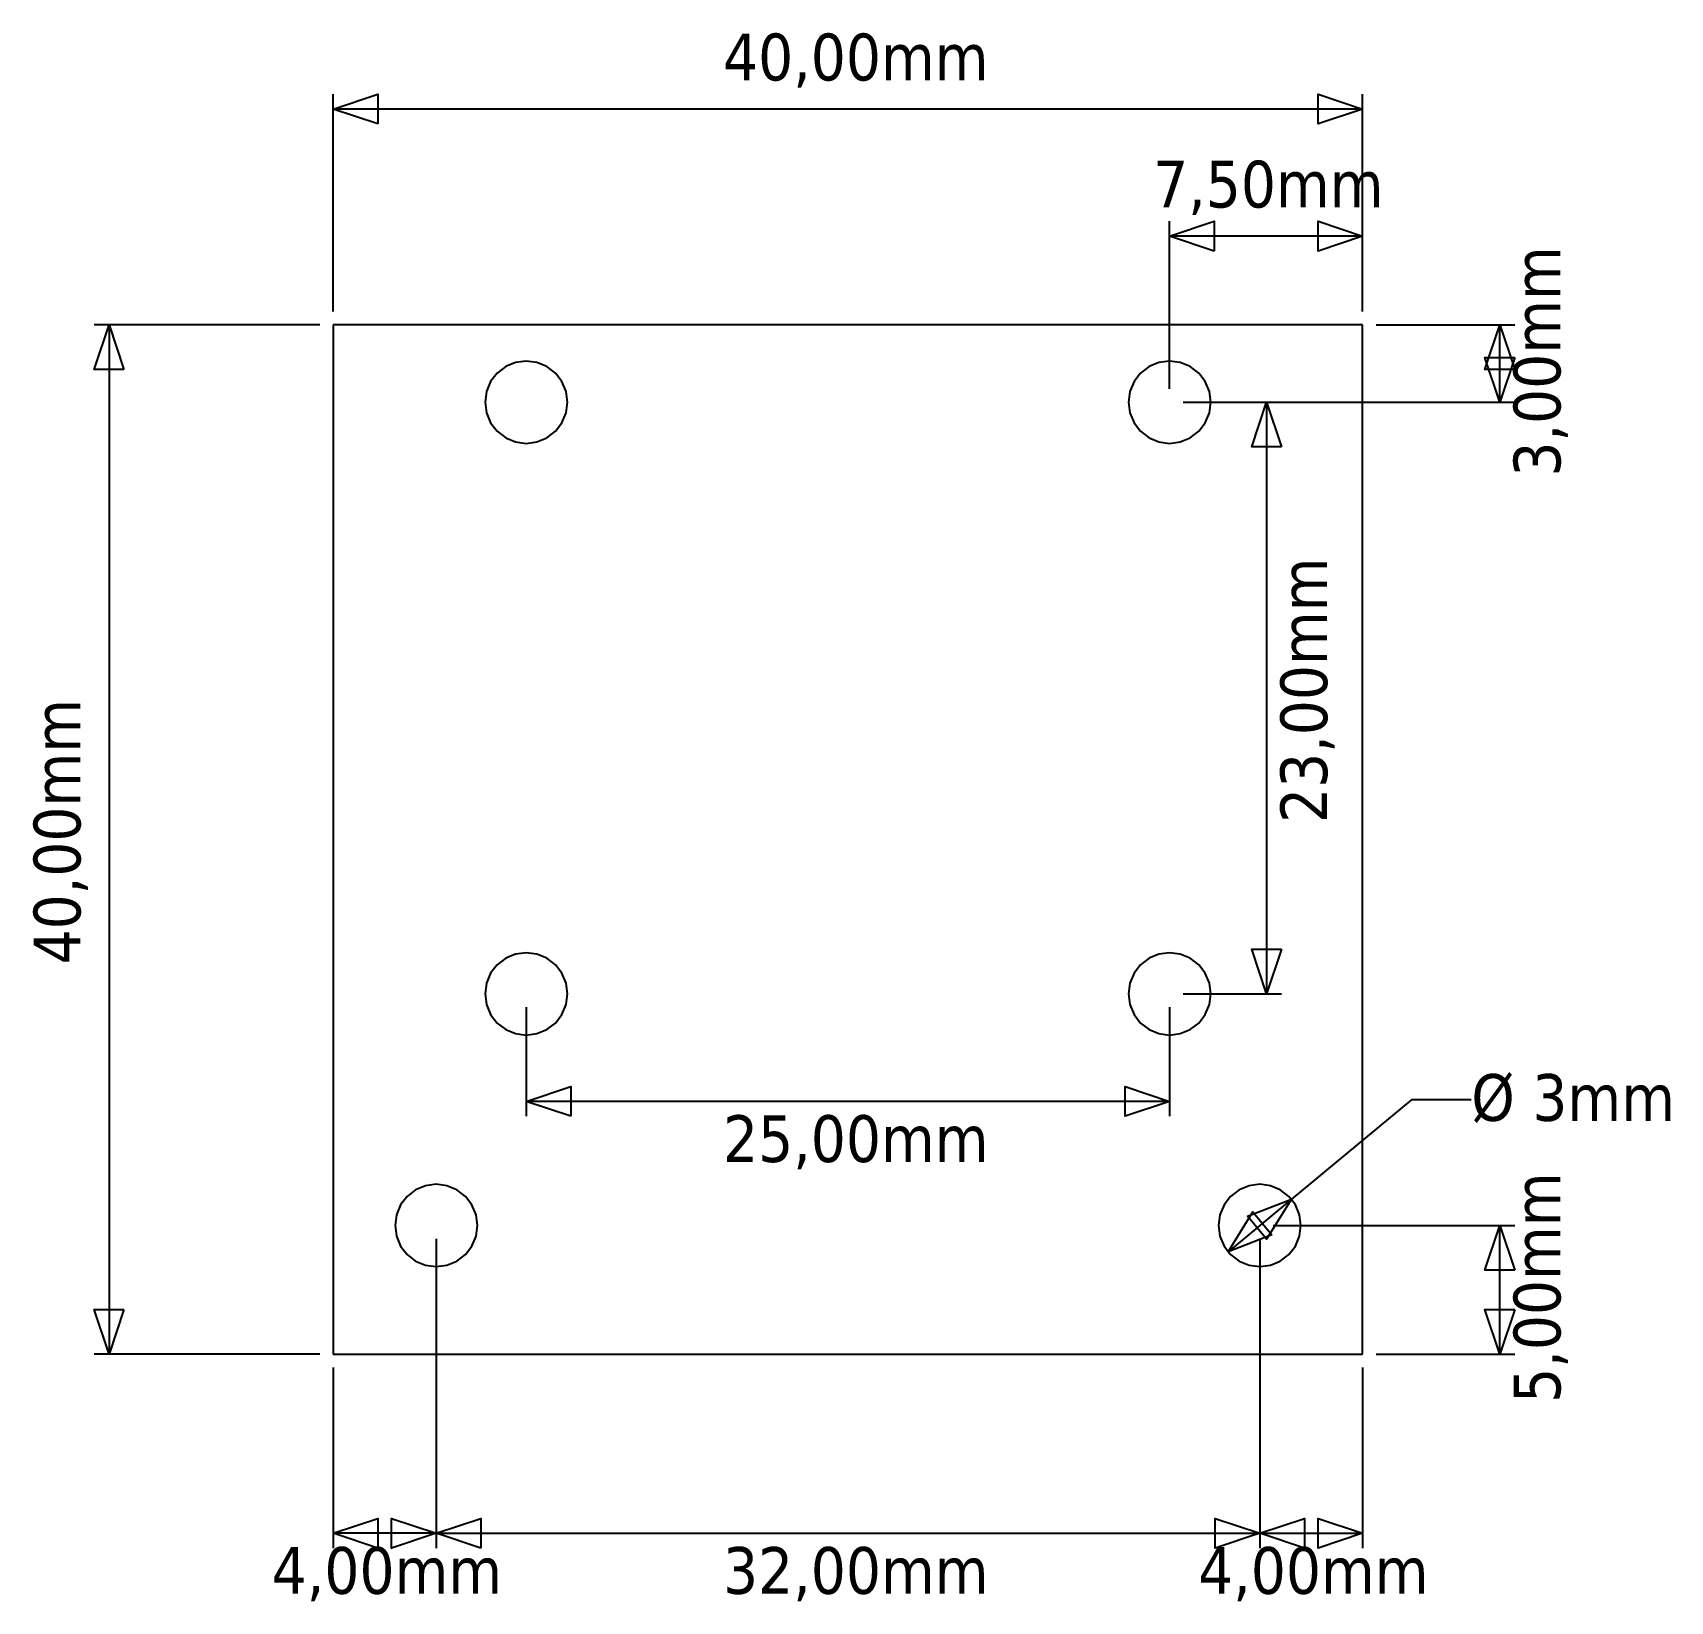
# Model space of a CAD drawing. Extents: x -30.5 to 33.1, y -30.7 to 30.2.
import ezdxf

# ---------------------------------------------------------------- set-up
doc = ezdxf.new("R2010")
doc.units = 0
doc.header["$MEASUREMENT"] = 0
doc.layers.get('0').update_dxf_attribs({"linetype": 'CONTINUOUS'})
doc.styles.add('TAHOMA', font='Tahoma', dxfattribs={"height": 0.2})

msp = doc.modelspace()

# ---------------------------------------------------------------- linework, layer by layer
at = {"color": 5}
for p, q in [((-18.833, 19.411), (-18.833, 27.861)), ((21.167, 19.411), (21.167, 27.861)), ((21.167, 27.283), (-18.833, 27.283)), ((13.667, 16.411), (13.667, 22.921)), ((21.167, 19.411), (21.167, 22.921)), ((21.167, 22.343), (13.667, 22.343)), ((-19.353, 18.89), (-28.123, 18.89)), ((-27.545, 18.89), (-27.545, -21.11)), ((21.688, 18.89), (27.075, 18.89)), ((26.497, 15.89), (26.497, 18.89)), ((14.188, 15.89), (27.075, 15.89)), ((14.188, 15.89), (18.01, 15.89)), ((17.432, 15.89), (17.432, -7.11)), ((-11.333, -7.63), (-11.333, -11.868)), ((13.667, -7.63), (13.667, -11.868)), ((14.188, -7.11), (18.01, -7.11)), ((13.667, -11.29), (-11.333, -11.29)), ((23.076, -11.22), (18.4, -15.09)), ((23.076, -11.22), (25.389, -11.22)), ((18.4, -15.09), (15.935, -17.13)), ((17.688, -16.11), (27.075, -16.11)), ((26.497, -21.11), (26.497, -16.11)), ((-14.833, -16.63), (-14.833, -28.652)), ((-14.833, -16.63), (-14.833, -28.652)), ((17.167, -16.63), (17.167, -28.652)), ((17.167, -16.63), (17.167, -28.652)), ((-19.353, -21.11), (-28.123, -21.11)), ((-18.833, -21.63), (-18.833, -28.652)), ((21.167, -21.63), (21.167, -28.652)), ((21.688, -21.11), (27.075, -21.11)), ((-14.833, -28.074), (-18.833, -28.074)), ((-14.833, -28.074), (17.167, -28.074)), ((17.167, -28.074), (21.167, -28.074))]:
    msp.add_line(p, q, dxfattribs=at)
for p, q in [((21.167, 18.89), (-18.833, 18.89)), ((-18.833, 18.89), (-18.833, -21.11)), ((21.167, -21.11), (21.167, 18.89)), ((-12.133, 17.276), (-12.464, 17.022)), ((-11.747, 17.436), (-12.133, 17.276)), ((-11.333, 17.49), (-11.747, 17.436)), ((-10.919, 17.436), (-11.333, 17.49)), ((-10.533, 17.276), (-10.919, 17.436)), ((-10.201, 17.022), (-10.533, 17.276)), ((12.867, 17.276), (12.536, 17.022)), ((13.253, 17.436), (12.867, 17.276)), ((13.667, 17.49), (13.253, 17.436)), ((14.081, 17.436), (13.667, 17.49)), ((14.467, 17.276), (14.081, 17.436)), ((14.799, 17.022), (14.467, 17.276)), ((-12.718, 16.69), (-12.878, 16.305)), ((-12.464, 17.022), (-12.718, 16.69)), ((-9.947, 16.69), (-10.201, 17.022)), ((-9.787, 16.305), (-9.947, 16.69)), ((12.282, 16.69), (12.122, 16.305)), ((12.536, 17.022), (12.282, 16.69)), ((15.053, 16.69), (14.799, 17.022)), ((15.213, 16.305), (15.053, 16.69)), ((-12.878, 16.305), (-12.933, 15.89)), ((-9.733, 15.89), (-9.787, 16.305)), ((12.122, 16.305), (12.067, 15.89)), ((15.267, 15.89), (15.213, 16.305)), ((-12.933, 15.89), (-12.878, 15.476)), ((-12.878, 15.476), (-12.718, 15.09)), ((-9.947, 15.09), (-9.787, 15.476)), ((-9.787, 15.476), (-9.733, 15.89)), ((12.067, 15.89), (12.122, 15.476)), ((12.122, 15.476), (12.282, 15.09)), ((15.053, 15.09), (15.213, 15.476)), ((15.213, 15.476), (15.267, 15.89)), ((-12.718, 15.09), (-12.464, 14.759)), ((-12.464, 14.759), (-12.133, 14.505)), ((-10.533, 14.505), (-10.201, 14.759)), ((-10.201, 14.759), (-9.947, 15.09)), ((12.282, 15.09), (12.536, 14.759)), ((12.536, 14.759), (12.867, 14.505)), ((14.467, 14.505), (14.799, 14.759)), ((14.799, 14.759), (15.053, 15.09)), ((-12.133, 14.505), (-11.747, 14.345)), ((-11.747, 14.345), (-11.333, 14.29)), ((-11.333, 14.29), (-10.919, 14.345)), ((-10.919, 14.345), (-10.533, 14.505)), ((12.867, 14.505), (13.253, 14.345)), ((13.253, 14.345), (13.667, 14.29)), ((13.667, 14.29), (14.081, 14.345)), ((14.081, 14.345), (14.467, 14.505)), ((-12.133, -5.724), (-12.464, -5.978)), ((-11.747, -5.564), (-12.133, -5.724)), ((-11.333, -5.51), (-11.747, -5.564)), ((-10.919, -5.564), (-11.333, -5.51)), ((-10.533, -5.724), (-10.919, -5.564)), ((-10.201, -5.978), (-10.533, -5.724)), ((12.867, -5.724), (12.536, -5.978)), ((13.253, -5.564), (12.867, -5.724)), ((13.667, -5.51), (13.253, -5.564)), ((14.081, -5.564), (13.667, -5.51)), ((14.467, -5.724), (14.081, -5.564)), ((14.799, -5.978), (14.467, -5.724)), ((-12.718, -6.31), (-12.878, -6.695)), ((-12.464, -5.978), (-12.718, -6.31)), ((-9.947, -6.31), (-10.201, -5.978)), ((-9.787, -6.695), (-9.947, -6.31)), ((12.282, -6.31), (12.122, -6.695)), ((12.536, -5.978), (12.282, -6.31)), ((15.053, -6.31), (14.799, -5.978)), ((15.213, -6.695), (15.053, -6.31)), ((-12.878, -6.695), (-12.933, -7.11)), ((-9.733, -7.11), (-9.787, -6.695)), ((12.122, -6.695), (12.067, -7.11)), ((15.267, -7.11), (15.213, -6.695)), ((-12.933, -7.11), (-12.878, -7.524)), ((-12.878, -7.524), (-12.718, -7.91)), ((-9.947, -7.91), (-9.787, -7.524)), ((-9.787, -7.524), (-9.733, -7.11)), ((12.067, -7.11), (12.122, -7.524)), ((12.122, -7.524), (12.282, -7.91)), ((15.053, -7.91), (15.213, -7.524)), ((15.213, -7.524), (15.267, -7.11)), ((-12.718, -7.91), (-12.464, -8.241)), ((-12.464, -8.241), (-12.133, -8.495)), ((-10.533, -8.495), (-10.201, -8.241)), ((-10.201, -8.241), (-9.947, -7.91)), ((12.282, -7.91), (12.536, -8.241)), ((12.536, -8.241), (12.867, -8.495)), ((14.467, -8.495), (14.799, -8.241)), ((14.799, -8.241), (15.053, -7.91)), ((-12.133, -8.495), (-11.747, -8.655)), ((-11.747, -8.655), (-11.333, -8.71)), ((-11.333, -8.71), (-10.919, -8.655)), ((-10.919, -8.655), (-10.533, -8.495)), ((12.867, -8.495), (13.253, -8.655)), ((13.253, -8.655), (13.667, -8.71)), ((13.667, -8.71), (14.081, -8.655)), ((14.081, -8.655), (14.467, -8.495)), ((-15.247, -14.564), (-15.633, -14.724)), ((-14.833, -14.51), (-15.247, -14.564)), ((-14.419, -14.564), (-14.833, -14.51)), ((-14.033, -14.724), (-14.419, -14.564)), ((16.753, -14.564), (16.367, -14.724)), ((17.167, -14.51), (16.753, -14.564)), ((17.581, -14.564), (17.167, -14.51)), ((17.967, -14.724), (17.581, -14.564)), ((-15.964, -14.978), (-16.218, -15.31)), ((-15.633, -14.724), (-15.964, -14.978)), ((-13.701, -14.978), (-14.033, -14.724)), ((-13.447, -15.31), (-13.701, -14.978)), ((16.036, -14.978), (15.782, -15.31)), ((16.367, -14.724), (16.036, -14.978)), ((18.299, -14.978), (17.967, -14.724)), ((18.553, -15.31), (18.299, -14.978)), ((-16.378, -15.695), (-16.433, -16.11)), ((-16.218, -15.31), (-16.378, -15.695)), ((-13.287, -15.695), (-13.447, -15.31)), ((-13.233, -16.11), (-13.287, -15.695)), ((15.622, -15.695), (15.567, -16.11)), ((15.782, -15.31), (15.622, -15.695)), ((18.713, -15.695), (18.553, -15.31)), ((18.767, -16.11), (18.713, -15.695)), ((-16.433, -16.11), (-16.378, -16.524)), ((-16.378, -16.524), (-16.218, -16.91)), ((-13.447, -16.91), (-13.287, -16.524)), ((-13.287, -16.524), (-13.233, -16.11)), ((15.567, -16.11), (15.622, -16.524)), ((15.622, -16.524), (15.782, -16.91)), ((18.553, -16.91), (18.713, -16.524)), ((18.713, -16.524), (18.767, -16.11)), ((-16.218, -16.91), (-15.964, -17.241)), ((-13.701, -17.241), (-13.447, -16.91)), ((15.782, -16.91), (16.036, -17.241)), ((18.299, -17.241), (18.553, -16.91)), ((-15.964, -17.241), (-15.633, -17.495)), ((-15.633, -17.495), (-15.247, -17.655)), ((-15.247, -17.655), (-14.833, -17.71)), ((-14.833, -17.71), (-14.419, -17.655)), ((-14.419, -17.655), (-14.033, -17.495)), ((-14.033, -17.495), (-13.701, -17.241)), ((16.036, -17.241), (16.367, -17.495)), ((16.367, -17.495), (16.753, -17.655)), ((16.753, -17.655), (17.167, -17.71)), ((17.167, -17.71), (17.581, -17.655)), ((17.581, -17.655), (17.967, -17.495)), ((17.967, -17.495), (18.299, -17.241)), ((-18.833, -21.11), (21.167, -21.11))]:
    msp.add_line(p, q)

# ---------------------------------------------------------------- texts
at = {"color": 5, "char_height": 1.818, "attachment_point": 7, "style": 'TAHOMA'}
for s, insert in [('40,00mm', (-3.689, 28.108)), ('7,50mm', (13.024, 23.168)), ('Ø 3mm', (25.389, -12.129)), ('25,00mm', (-3.689, -13.933)), ('4,00mm', (-21.226, -30.717)), ('32,00mm', (-3.689, -30.717)), ('4,00mm', (14.774, -30.717))]:
    msp.add_mtext(s, dxfattribs=dict(at, insert=insert))
at = {"color": 5, "char_height": 1.818, "attachment_point": 7, "rotation": 90, "style": 'TAHOMA'}
for s, insert in [('3,00mm', (29.14, 12.997)), ('23,00mm', (20.076, -0.466)), ('40,00mm', (-28.37, -5.966)), ('5,00mm', (29.14, -23.003))]:
    msp.add_mtext(s, dxfattribs=dict(at, insert=insert))

# ---------------------------------------------------------------- meshes
at = {"color": 5}
mesh = msp.add_polyface(dxfattribs=at)
corners = [(-17.098, 26.705), (-18.833, 27.283), (-17.098, 27.861)]
mesh.append_faces([[corners[k] for k in face] for face in [(0, 1, 2)]], dxfattribs={"color": 5})
mesh = msp.add_polyface(dxfattribs=at)
corners = [(21.167, 27.283), (19.433, 26.705), (19.433, 27.861)]
mesh.append_faces([[corners[k] for k in face] for face in [(0, 1, 2)]], dxfattribs={"color": 5})
mesh = msp.add_polyface(dxfattribs=at)
corners = [(15.402, 21.765), (13.667, 22.343), (15.402, 22.921)]
mesh.append_faces([[corners[k] for k in face] for face in [(0, 1, 2)]], dxfattribs={"color": 5})
mesh = msp.add_polyface(dxfattribs=at)
corners = [(21.167, 22.343), (19.433, 21.765), (19.433, 22.921)]
mesh.append_faces([[corners[k] for k in face] for face in [(0, 1, 2)]], dxfattribs={"color": 5})
mesh = msp.add_polyface(dxfattribs=at)
corners = [(-26.967, 17.156), (-28.123, 17.156), (-27.545, 18.89)]
mesh.append_faces([[corners[k] for k in face] for face in [(0, 1, 2)]], dxfattribs={"color": 5})
mesh = msp.add_polyface(dxfattribs=at)
corners = [(27.075, 17.156), (25.919, 17.156), (26.497, 18.89)]
mesh.append_faces([[corners[k] for k in face] for face in [(0, 1, 2)]], dxfattribs={"color": 5})
mesh = msp.add_polyface(dxfattribs=at)
corners = [(27.075, 17.625), (26.497, 15.89), (25.919, 17.625)]
mesh.append_faces([[corners[k] for k in face] for face in [(0, 1, 2)]], dxfattribs={"color": 5})
mesh = msp.add_polyface(dxfattribs=at)
corners = [(18.01, 14.156), (16.854, 14.156), (17.432, 15.89)]
mesh.append_faces([[corners[k] for k in face] for face in [(0, 1, 2)]], dxfattribs={"color": 5})
mesh = msp.add_polyface(dxfattribs=at)
corners = [(18.01, -5.375), (17.432, -7.11), (16.854, -5.375)]
mesh.append_faces([[corners[k] for k in face] for face in [(0, 1, 2)]], dxfattribs={"color": 5})
mesh = msp.add_polyface(dxfattribs=at)
corners = [(-9.598, -11.868), (-11.333, -11.29), (-9.598, -10.712)]
mesh.append_faces([[corners[k] for k in face] for face in [(0, 1, 2)]], dxfattribs={"color": 5})
mesh = msp.add_polyface(dxfattribs=at)
corners = [(13.667, -11.29), (11.933, -11.868), (11.933, -10.712)]
mesh.append_faces([[corners[k] for k in face] for face in [(0, 1, 2)]], dxfattribs={"color": 5})
mesh = msp.add_polyface(dxfattribs=at)
corners = [(18.4, -15.09), (17.432, -16.641), (16.695, -15.75)]
mesh.append_faces([[corners[k] for k in face] for face in [(0, 1, 2)]], dxfattribs={"color": 5})
mesh = msp.add_polyface(dxfattribs=at)
corners = [(17.639, -16.469), (15.935, -17.13), (16.902, -15.579)]
mesh.append_faces([[corners[k] for k in face] for face in [(0, 1, 2)]], dxfattribs={"color": 5})
mesh = msp.add_polyface(dxfattribs=at)
corners = [(27.075, -17.844), (25.919, -17.844), (26.497, -16.11)]
mesh.append_faces([[corners[k] for k in face] for face in [(0, 1, 2)]], dxfattribs={"color": 5})
mesh = msp.add_polyface(dxfattribs=at)
corners = [(-26.967, -19.375), (-27.545, -21.11), (-28.123, -19.375)]
mesh.append_faces([[corners[k] for k in face] for face in [(0, 1, 2)]], dxfattribs={"color": 5})
mesh = msp.add_polyface(dxfattribs=at)
corners = [(27.075, -19.375), (26.497, -21.11), (25.919, -19.375)]
mesh.append_faces([[corners[k] for k in face] for face in [(0, 1, 2)]], dxfattribs={"color": 5})
mesh = msp.add_polyface(dxfattribs=at)
corners = [(-17.098, -28.652), (-18.833, -28.074), (-17.098, -27.495)]
mesh.append_faces([[corners[k] for k in face] for face in [(0, 1, 2)]], dxfattribs={"color": 5})
mesh = msp.add_polyface(dxfattribs=at)
corners = [(-14.833, -28.074), (-16.567, -28.652), (-16.567, -27.495)]
mesh.append_faces([[corners[k] for k in face] for face in [(0, 1, 2)]], dxfattribs={"color": 5})
mesh = msp.add_polyface(dxfattribs=at)
corners = [(-13.098, -28.652), (-14.833, -28.074), (-13.098, -27.495)]
mesh.append_faces([[corners[k] for k in face] for face in [(0, 1, 2)]], dxfattribs={"color": 5})
mesh = msp.add_polyface(dxfattribs=at)
corners = [(17.167, -28.074), (15.433, -28.652), (15.433, -27.495)]
mesh.append_faces([[corners[k] for k in face] for face in [(0, 1, 2)]], dxfattribs={"color": 5})
mesh = msp.add_polyface(dxfattribs=at)
corners = [(18.902, -28.652), (17.167, -28.074), (18.902, -27.495)]
mesh.append_faces([[corners[k] for k in face] for face in [(0, 1, 2)]], dxfattribs={"color": 5})
mesh = msp.add_polyface(dxfattribs=at)
corners = [(21.167, -28.074), (19.433, -28.652), (19.433, -27.495)]
mesh.append_faces([[corners[k] for k in face] for face in [(0, 1, 2)]], dxfattribs={"color": 5})

doc.saveas('drawing.dxf')
